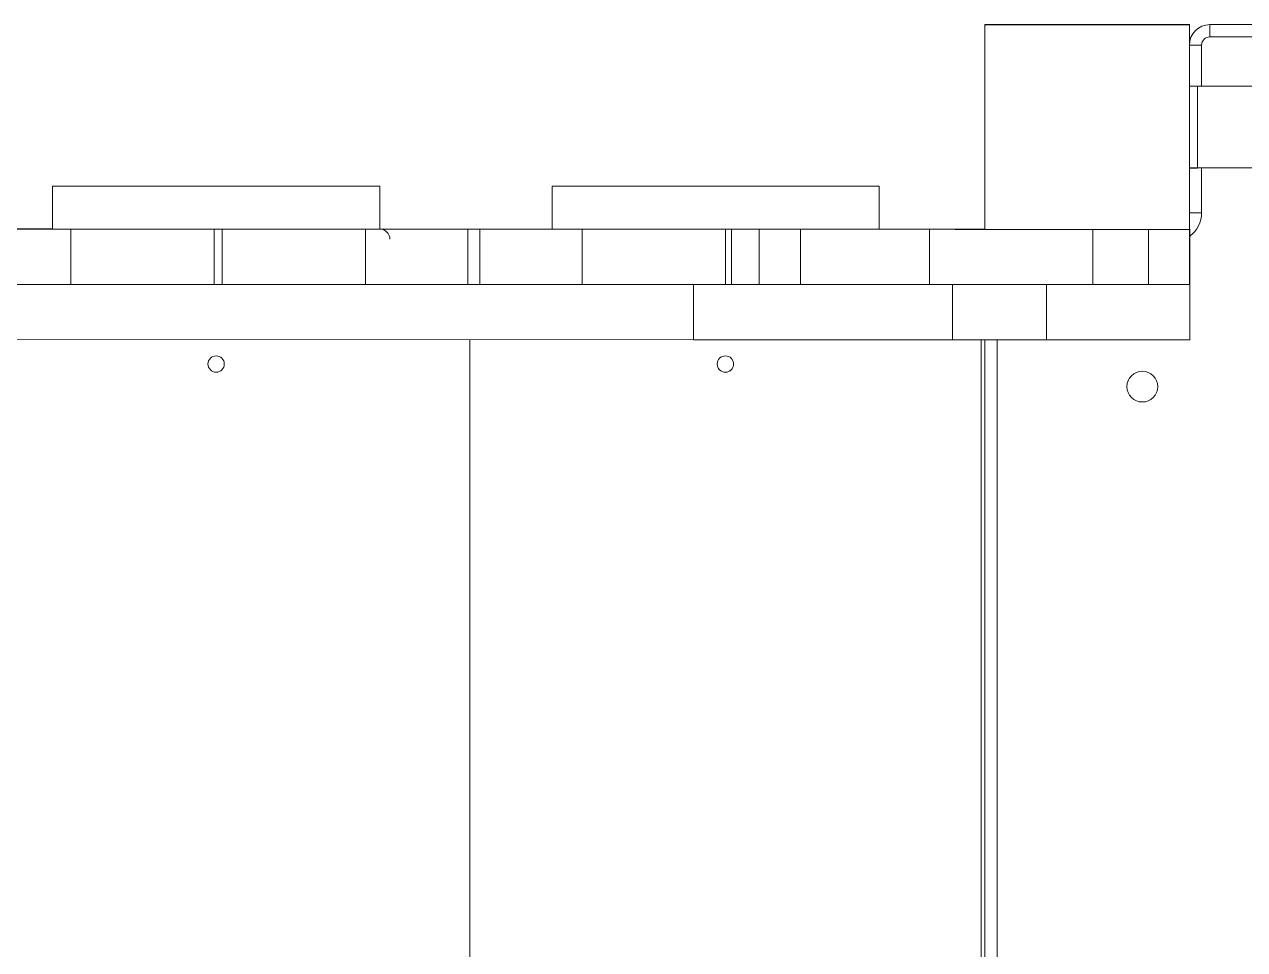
# Model space of a CAD drawing. Header units: millimetres. Extents: x -5713 to 5719, y -6024 to 5481.
# Drawn here: x -1532 to -935, y 2929 to 3381 of the extents above; entities that cross this region are included whole.
import ezdxf

# ---------------------------------------------------------------- set-up
doc = ezdxf.new("R2010")
doc.units = ezdxf.units.MM
doc.layers.add('DIKOM_ОБЪЕКТ', color=7, linetype='Continuous')

msp = doc.modelspace()

# ---------------------------------------------------------------- linework, layer by layer
at = {"layer": 'DIKOM_ОБЪЕКТ', "color": 7, "linetype": 'Continuous', "lineweight": 15}
for p, q in [((-1062.24, 3380.83), (-1062.24, 3381.06)), ((-962.24, 3381.06), (-1062.24, 3381.06)), ((-962.24, 3380.83), (-1062.24, 3380.83)), ((-1062.24, 3380.83), (-1062.24, 3280.83)), ((-962.24, 3380.83), (-962.24, 3381.06)), ((-962.24, 3371), (-962.24, 3381.06)), ((-962.24, 3280.83), (-962.24, 3380.83)), ((-952.24, 3380.93), (-952.24, 3380.93)), ((-633.24, 3380.93), (-952.24, 3380.93)), ((-952.24, 3380.93), (-633.24, 3380.93)), ((-962.24, 3350.85), (-962.24, 3370.93)), ((-962.24, 3370.93), (-962.24, 3370.93)), ((-956.24, 3370.93), (-956.24, 3350.85)), ((-633.24, 3374.93), (-952.24, 3374.93)), ((-633.24, 3350.85), (-962.24, 3350.85)), ((-958.24, 3350.85), (-962.24, 3350.85)), ((-962.24, 3350.85), (-962.24, 3350.84)), ((-958.24, 3350.84), (-962.24, 3350.84)), ((-958.24, 3350.85), (-958.24, 3350.84)), ((-958.24, 3350.85), (-958.24, 3350.85)), ((-962.24, 3310.85), (-511.44, 3310.85)), ((-958.24, 3310.84), (-962.24, 3310.84)), ((-962.24, 3288.93), (-962.24, 3310.84)), ((-958.24, 3310.84), (-958.24, 3310.85)), ((-956.24, 3310.85), (-956.24, 3288.93)), ((-1518.07, 3301.96), (-1518.07, 3280.96)), ((-1358.07, 3280.96), (-1358.07, 3301.96)), ((-1273.85, 3301.94), (-1273.85, 3280.94)), ((-1113.85, 3280.94), (-1113.85, 3301.94)), ((-962.24, 3288.93), (-962.24, 3288.93)), ((-1524.07, 3280.99), (-1524.07, 3280.98)), ((-1524.07, 3280.98), (-1524.07, 3280.99)), ((-1509.07, 3280.94), (-1509.07, 3280.94)), ((-1509.07, 3253.94), (-1509.07, 3280.94)), ((-1509.07, 3280.94), (-1509.07, 3253.94)), ((-1435.07, 3280.95), (-1439.07, 3280.95)), ((-1439.07, 3280.95), (-1439.07, 3253.95)), ((-1435.07, 3280.95), (-1435.07, 3253.95)), ((-1365.07, 3280.91), (-1365.07, 3280.94)), ((-1365.07, 3280.91), (-1365.07, 3253.91)), ((-1358.07, 3281), (-1357.37, 3281)), ((-1358.07, 3280.99), (-1358.07, 3280.98)), ((-1358.07, 3280.99), (-1358.07, 3280.99)), ((-1358.07, 3280.98), (-1358.07, 3280.98)), ((-1352.07, 3280.98), (-1352.07, 3280.99)), ((-1309.07, 3280.91), (-1315.07, 3280.91)), ((-1315.07, 3253.91), (-1315.07, 3280.91)), ((-1309.07, 3280.91), (-1309.07, 3253.91)), ((-1275.07, 3280.96), (-1275.07, 3280.96)), ((-1275.07, 3280.96), (-1275.07, 3280.96)), ((-1259.07, 3280.91), (-1259.07, 3280.91)), ((-1259.07, 3253.91), (-1259.07, 3280.91)), ((-1259.07, 3280.91), (-1259.07, 3253.91)), ((-1186.07, 3280.92), (-1189.07, 3280.92)), ((-1189.07, 3280.92), (-1189.07, 3253.92)), ((-1186.07, 3280.92), (-1186.07, 3253.92)), ((-1172.53, 3280.87), (-1172.53, 3253.87)), ((-1089.25, 3280.86), (-1152.35, 3280.87)), ((-1152.35, 3253.87), (-1152.35, 3280.87)), ((-1116.07, 3280.91), (-1116.07, 3280.91)), ((-1116.07, 3280.91), (-1116.07, 3280.9)), ((-1113.85, 3280.97), (-1092.07, 3280.97)), ((-1111.07, 3280.96), (-1113.85, 3280.96)), ((-1113.85, 3280.96), (-1111.07, 3280.96)), ((-1109.07, 3280.96), (-1113.85, 3280.96)), ((-1109.07, 3280.96), (-1113.85, 3280.96)), ((-1111.07, 3280.96), (-1111.07, 3280.96)), ((-1109.07, 3280.96), (-1109.07, 3280.96)), ((-1103.07, 3280.96), (-1103.07, 3280.96)), ((-1062.24, 3280.9), (-1090.07, 3280.9)), ((-1090.07, 3280.9), (-1062.24, 3280.9)), ((-1090.07, 3280.9), (-1090.07, 3280.9)), ((-1089.25, 3280.86), (-1089.25, 3253.86)), ((-1062.24, 3280.83), (-962.24, 3280.83)), ((-1009.43, 3253.85), (-1009.43, 3280.83)), ((-982.24, 3280.83), (-982.24, 3253.85)), ((-962.24, 3280.93), (-962.07, 3280.93)), ((-962.24, 3280.83), (-962.24, 3280.93)), ((-962.07, 3280.91), (-962.24, 3280.91)), ((-962.24, 3280.9), (-962.24, 3280.85)), ((-962.24, 3280.9), (-962.24, 3253.9)), ((-962.24, 3253.85), (-962.24, 3280.85)), ((-962.07, 3280.93), (-962.07, 3280.91)), ((-962.07, 3280.93), (-962.07, 3253.93)), ((-962.07, 3253.91), (-962.07, 3280.91)), ((-1204.62, 3253.88), (-1902.66, 3253.95)), ((-1509.07, 3253.94), (-1509.07, 3253.94)), ((-1501.07, 3253.95), (-1501.07, 3253.92)), ((-1501.07, 3253.92), (-1501.07, 3253.95)), ((-1435.07, 3253.95), (-1439.07, 3253.95)), ((-1435.07, 3253.92), (-1429.07, 3253.92)), ((-1309.07, 3253.91), (-1315.07, 3253.91)), ((-1259.07, 3253.91), (-1259.07, 3253.91)), ((-1252.07, 3253.92), (-1252.07, 3253.91)), ((-1252.07, 3253.91), (-1252.07, 3253.92)), ((-1204.62, 3226.88), (-1204.62, 3253.88)), ((-1186.07, 3253.92), (-1189.07, 3253.92)), ((-1186.07, 3253.9), (-1180.07, 3253.9)), ((-1089.25, 3253.86), (-1152.35, 3253.87)), ((-1078.09, 3226.87), (-1078.09, 3253.85)), ((-1032.07, 3253.85), (-1032.07, 3226.87)), ((-982.24, 3253.85), (-1009.43, 3253.85)), ((-962.24, 3253.91), (-962.07, 3253.91)), ((-962.24, 3253.9), (-962.24, 3253.85)), ((-962.07, 3253.88), (-962.24, 3253.88)), ((-962.07, 3253.93), (-962.07, 3253.91)), ((-962.07, 3253.91), (-962.07, 3253.88)), ((-962.07, 3226.91), (-962.07, 3253.91)), ((-962.07, 3226.88), (-962.07, 3253.88)), ((-1902.66, 3226.95), (-1204.62, 3226.88)), ((-1314.07, 3226.89), (-1314.07, 2634.93)), ((-1032.07, 3226.87), (-1078.09, 3226.87)), ((-1064.07, 2634.92), (-1064.07, 3226.87)), ((-1064.07, 2634.92), (-1064.07, 3226.87)), ((-1062.24, 2634.92), (-1062.24, 3226.87)), ((-1056.24, 3226.87), (-1056.24, 2634.92)), ((-962.07, 3226.88), (-962.07, 3226.91)), ((-992.74, 3203.95), (-992.74, 3203.95)), ((-977.74, 3203.92), (-977.74, 3203.92))]:
    msp.add_line(p, q, dxfattribs=at)
at = {"layer": 'DIKOM_ОБЪЕКТ', "color": 7, "linetype": 'Continuous', "lineweight": 15, "flags": 128}
for points in [[(-1025.74, 3380.94), (-1025.56, 3380.94), (-1025.01, 3380.94), (-1024.11, 3380.94), (-1022.9, 3380.94), (-1021.39, 3380.94), (-1019.63, 3380.94), (-1017.66, 3380.94), (-1015.56, 3380.94), (-1013.36, 3380.94), (-1011.13, 3380.94), (-1008.93, 3380.94), (-1006.82, 3380.94), (-1004.86, 3380.94), (-1003.1, 3380.94), (-1001.59, 3380.94), (-1000.37, 3380.94), (-999.47, 3380.94), (-998.93, 3380.94), (-998.74, 3380.94), (-998.93, 3380.94), (-999.47, 3380.94), (-1000.37, 3380.94), (-1001.59, 3380.94), (-1003.1, 3380.94), (-1004.86, 3380.94), (-1006.82, 3380.94), (-1008.93, 3380.94), (-1011.13, 3380.94), (-1013.36, 3380.94), (-1015.56, 3380.94), (-1017.66, 3380.94), (-1019.63, 3380.94), (-1021.39, 3380.94), (-1022.9, 3380.94), (-1024.11, 3380.94), (-1025.01, 3380.94), (-1025.56, 3380.94), (-1025.74, 3380.94)], [(-1017.24, 3381.05), (-1017.06, 3381.05), (-1016.51, 3381.05), (-1015.65, 3381.05), (-1014.54, 3381.05), (-1013.26, 3381.05), (-1011.9, 3381.05), (-1010.57, 3381.05), (-1009.36, 3381.05), (-1008.36, 3381.05), (-1007.66, 3381.05), (-1007.29, 3381.05), (-1007.29, 3381.05), (-1007.66, 3381.05), (-1008.36, 3381.05), (-1009.36, 3381.05), (-1010.57, 3381.05), (-1011.9, 3381.05), (-1013.26, 3381.05), (-1014.54, 3381.05), (-1015.65, 3381.05), (-1016.51, 3381.05), (-1017.06, 3381.05), (-1017.24, 3381.05)], [(-952.24, 3374.93), (-952.24, 3376.1), (-952.24, 3377.23), (-952.24, 3378.27), (-952.24, 3379.18), (-952.24, 3379.92), (-952.24, 3380.48), (-952.24, 3380.82), (-952.24, 3380.93)], [(-956.24, 3370.93), (-957.41, 3370.93), (-958.54, 3370.93), (-959.58, 3370.93), (-960.48, 3370.93), (-961.23, 3370.93), (-961.79, 3370.93), (-962.13, 3370.93), (-962.24, 3370.93)], [(-962.24, 3350.85), (-962.24, 3350.83), (-962.24, 3350.57), (-962.24, 3349.95), (-962.24, 3348.99), (-962.24, 3347.7), (-962.24, 3346.12), (-962.24, 3344.26), (-962.24, 3342.16), (-962.24, 3339.86), (-962.24, 3337.4), (-962.24, 3334.83), (-962.24, 3332.18), (-962.24, 3329.51), (-962.24, 3326.86), (-962.24, 3324.28), (-962.24, 3321.82), (-962.24, 3319.52), (-962.24, 3317.43), (-962.24, 3315.57), (-962.24, 3313.99), (-962.24, 3312.7), (-962.24, 3311.74), (-962.24, 3311.12), (-962.24, 3310.86), (-962.24, 3310.85)], [(-962.24, 3350.84), (-962.24, 3350.65), (-962.24, 3350.1), (-962.24, 3349.18), (-962.24, 3347.93), (-962.24, 3346.35), (-962.24, 3344.49), (-962.24, 3342.37), (-962.24, 3340.04), (-962.24, 3337.54), (-962.24, 3334.91), (-962.24, 3332.2), (-962.24, 3329.47), (-962.24, 3326.77), (-962.24, 3324.14), (-962.24, 3321.64), (-962.24, 3319.3), (-962.24, 3317.19), (-962.24, 3315.32), (-962.24, 3313.75), (-962.24, 3312.49), (-962.24, 3311.58), (-962.24, 3311.03), (-962.24, 3310.84)], [(-958.24, 3350.84), (-958.24, 3350.65), (-958.24, 3350.1), (-958.24, 3349.18), (-958.24, 3347.93), (-958.24, 3346.35), (-958.24, 3344.49), (-958.24, 3342.37), (-958.24, 3340.04), (-958.24, 3337.54), (-958.24, 3334.91), (-958.24, 3332.2), (-958.24, 3329.47), (-958.24, 3326.77), (-958.24, 3324.14), (-958.24, 3321.64), (-958.24, 3319.3), (-958.24, 3317.19), (-958.24, 3315.32), (-958.24, 3313.75), (-958.24, 3312.49), (-958.24, 3311.58), (-958.24, 3311.03), (-958.24, 3310.84)], [(-962.24, 3326.34), (-962.24, 3326.34), (-962.24, 3326.52), (-962.24, 3327.05), (-962.24, 3327.89), (-962.24, 3328.97), (-962.24, 3330.2), (-962.24, 3331.48), (-962.24, 3332.71), (-962.24, 3333.79), (-962.24, 3334.63), (-962.24, 3335.16), (-962.24, 3335.34), (-962.24, 3335.34)], [(-958.24, 3335.34), (-958.24, 3335.16), (-958.24, 3334.63), (-958.24, 3333.79), (-958.24, 3332.71), (-958.24, 3331.48), (-958.24, 3330.2), (-958.24, 3328.97), (-958.24, 3327.89), (-958.24, 3327.05), (-958.24, 3326.52), (-958.24, 3326.34), (-958.24, 3326.52), (-958.24, 3327.05), (-958.24, 3327.89), (-958.24, 3328.97), (-958.24, 3330.2), (-958.24, 3331.48), (-958.24, 3332.71), (-958.24, 3333.79), (-958.24, 3334.63), (-958.24, 3335.16), (-958.24, 3335.34)], [(-1518.07, 3301.96), (-1517.89, 3301.96), (-1517.36, 3301.96), (-1516.47, 3301.96), (-1515.23, 3301.97), (-1513.64, 3301.97), (-1511.72, 3301.97), (-1509.47, 3301.97), (-1506.9, 3301.97), (-1504.03, 3301.97), (-1500.85, 3301.97), (-1497.4, 3301.97), (-1493.69, 3301.97), (-1489.72, 3301.97), (-1485.52, 3301.97), (-1481.12, 3301.97), (-1476.52, 3301.97), (-1471.75, 3301.97), (-1466.82, 3301.97), (-1461.77, 3301.97), (-1456.62, 3301.97), (-1451.38, 3301.97), (-1446.08, 3301.97), (-1440.74, 3301.97), (-1435.4, 3301.97), (-1430.06, 3301.97), (-1424.76, 3301.97), (-1419.52, 3301.97), (-1414.37, 3301.97), (-1409.32, 3301.97), (-1404.4, 3301.97), (-1399.62, 3301.97), (-1395.02, 3301.97), (-1390.62, 3301.97), (-1386.42, 3301.97), (-1382.45, 3301.97), (-1378.74, 3301.97), (-1375.29, 3301.97), (-1372.11, 3301.97), (-1369.24, 3301.97), (-1366.67, 3301.97), (-1364.42, 3301.97), (-1362.5, 3301.97), (-1360.91, 3301.97), (-1359.67, 3301.96), (-1358.78, 3301.96), (-1358.25, 3301.96), (-1358.07, 3301.96), (-1358.25, 3301.96), (-1358.78, 3301.96), (-1359.67, 3301.96), (-1360.91, 3301.96), (-1362.5, 3301.96), (-1364.42, 3301.96), (-1366.67, 3301.96), (-1369.24, 3301.96), (-1372.11, 3301.96), (-1375.29, 3301.96), (-1378.74, 3301.96), (-1382.45, 3301.96), (-1386.42, 3301.95), (-1390.62, 3301.95), (-1395.02, 3301.95), (-1399.62, 3301.95), (-1404.4, 3301.95), (-1409.32, 3301.95), (-1414.37, 3301.95), (-1419.52, 3301.95), (-1424.76, 3301.95), (-1430.06, 3301.95), (-1435.4, 3301.95), (-1440.74, 3301.95), (-1446.08, 3301.95), (-1451.38, 3301.95), (-1456.62, 3301.95), (-1461.77, 3301.95), (-1466.82, 3301.95), (-1471.75, 3301.95), (-1476.52, 3301.95), (-1481.12, 3301.95), (-1485.52, 3301.95), (-1489.72, 3301.95), (-1493.69, 3301.96), (-1497.4, 3301.96), (-1500.85, 3301.96), (-1504.03, 3301.96), (-1506.9, 3301.96), (-1509.47, 3301.96), (-1511.72, 3301.96), (-1513.64, 3301.96), (-1515.23, 3301.96), (-1516.47, 3301.96), (-1517.36, 3301.96), (-1517.89, 3301.96), (-1518.07, 3301.96)], [(-1442.07, 3301.96), (-1441.89, 3301.96), (-1441.38, 3301.96), (-1440.56, 3301.96), (-1439.53, 3301.96), (-1438.37, 3301.96), (-1437.18, 3301.96), (-1436.07, 3301.96), (-1435.14, 3301.96), (-1434.47, 3301.96), (-1434.11, 3301.96), (-1434.11, 3301.96), (-1434.47, 3301.96), (-1435.14, 3301.96), (-1436.07, 3301.96), (-1437.18, 3301.96), (-1438.37, 3301.96), (-1439.53, 3301.96), (-1440.56, 3301.96), (-1441.38, 3301.96), (-1441.89, 3301.96), (-1442.07, 3301.96)], [(-1273.85, 3301.94), (-1273.67, 3301.94), (-1273.14, 3301.94), (-1272.25, 3301.94), (-1271.01, 3301.94), (-1269.42, 3301.94), (-1267.5, 3301.94), (-1265.25, 3301.94), (-1262.68, 3301.94), (-1259.8, 3301.94), (-1256.63, 3301.94), (-1253.18, 3301.94), (-1249.46, 3301.94), (-1245.5, 3301.94), (-1241.3, 3301.94), (-1236.9, 3301.95), (-1232.3, 3301.95), (-1227.52, 3301.95), (-1222.6, 3301.95), (-1217.55, 3301.95), (-1212.4, 3301.95), (-1207.16, 3301.95), (-1201.86, 3301.95), (-1196.52, 3301.95), (-1191.18, 3301.95), (-1185.84, 3301.95), (-1180.54, 3301.95), (-1175.3, 3301.95), (-1170.15, 3301.95), (-1165.1, 3301.95), (-1160.17, 3301.95), (-1155.4, 3301.95), (-1150.8, 3301.95), (-1146.4, 3301.94), (-1142.2, 3301.94), (-1138.23, 3301.94), (-1134.52, 3301.94), (-1131.07, 3301.94), (-1127.89, 3301.94), (-1125.02, 3301.94), (-1122.45, 3301.94), (-1120.2, 3301.94), (-1118.28, 3301.94), (-1116.69, 3301.94), (-1115.45, 3301.94), (-1114.56, 3301.94), (-1114.03, 3301.94), (-1113.85, 3301.94), (-1114.03, 3301.94), (-1114.56, 3301.94), (-1115.45, 3301.93), (-1116.69, 3301.93), (-1118.28, 3301.93), (-1120.2, 3301.93), (-1122.45, 3301.93), (-1125.02, 3301.93), (-1127.89, 3301.93), (-1131.07, 3301.93), (-1134.52, 3301.93), (-1138.23, 3301.93), (-1142.2, 3301.93), (-1146.4, 3301.93), (-1150.8, 3301.93), (-1155.4, 3301.93), (-1160.17, 3301.93), (-1165.1, 3301.93), (-1170.15, 3301.93), (-1175.3, 3301.93), (-1180.54, 3301.93), (-1185.84, 3301.93), (-1191.18, 3301.93), (-1196.52, 3301.93), (-1201.86, 3301.93), (-1207.16, 3301.93), (-1212.4, 3301.93), (-1217.55, 3301.93), (-1222.6, 3301.93), (-1227.52, 3301.93), (-1232.3, 3301.93), (-1236.9, 3301.93), (-1241.3, 3301.93), (-1245.5, 3301.93), (-1249.46, 3301.93), (-1253.18, 3301.93), (-1256.63, 3301.93), (-1259.8, 3301.93), (-1262.68, 3301.93), (-1265.25, 3301.93), (-1267.5, 3301.93), (-1269.42, 3301.93), (-1271.01, 3301.93), (-1272.25, 3301.93), (-1273.14, 3301.94), (-1273.67, 3301.94), (-1273.85, 3301.94)], [(-1197.85, 3301.94), (-1197.67, 3301.94), (-1197.15, 3301.94), (-1196.34, 3301.94), (-1195.31, 3301.94), (-1194.15, 3301.94), (-1192.96, 3301.94), (-1191.85, 3301.94), (-1190.92, 3301.94), (-1190.25, 3301.94), (-1189.89, 3301.94), (-1189.89, 3301.94), (-1190.25, 3301.94), (-1190.92, 3301.94), (-1191.85, 3301.94), (-1192.96, 3301.94), (-1194.15, 3301.94), (-1195.31, 3301.94), (-1196.34, 3301.94), (-1197.15, 3301.94), (-1197.67, 3301.94), (-1197.85, 3301.94)], [(-956.24, 3288.93), (-957.41, 3288.93), (-958.54, 3288.93), (-959.58, 3288.93), (-960.48, 3288.93), (-961.23, 3288.93), (-961.79, 3288.93), (-962.13, 3288.93), (-962.24, 3288.93)], [(-1509.07, 3280.94), (-1509.26, 3280.94), (-1509.83, 3280.94), (-1510.77, 3280.94), (-1512.09, 3280.94), (-1513.75, 3280.94), (-1515.77, 3280.94), (-1518.11, 3280.94), (-1520.77, 3280.94), (-1523.71, 3280.94), (-1526.93, 3280.94), (-1530.39, 3280.93), (-1534.07, 3280.93), (-1537.94, 3280.93), (-1541.97, 3280.93), (-1546.13, 3280.93), (-1550.39, 3280.93), (-1554.71, 3280.93), (-1559.07, 3280.93)], [(-1539.55, 3281.02), (-1531.55, 3281.02), (-1523.79, 3281.02), (-1518.07, 3281.02)], [(-1518.07, 3280.99), (-1519.13, 3280.99), (-1520.51, 3280.99), (-1521.73, 3280.99), (-1522.72, 3280.99), (-1523.46, 3280.99), (-1523.92, 3280.99), (-1524.07, 3280.99)], [(-1524.07, 3280.98), (-1523.92, 3280.98), (-1523.46, 3280.98), (-1522.72, 3280.98), (-1521.73, 3280.98), (-1520.51, 3280.98), (-1519.13, 3280.98), (-1518.11, 3280.98)], [(-1358.07, 3280.96), (-1358.07, 3280.96), (-1358.25, 3280.96), (-1358.78, 3280.96), (-1359.67, 3280.96), (-1360.91, 3280.96), (-1362.5, 3280.96), (-1364.42, 3280.96), (-1366.67, 3280.96), (-1369.24, 3280.96), (-1372.11, 3280.96), (-1375.29, 3280.96), (-1378.74, 3280.96), (-1382.45, 3280.96), (-1386.42, 3280.95), (-1390.62, 3280.95), (-1395.02, 3280.95), (-1399.62, 3280.95), (-1404.4, 3280.95), (-1409.32, 3280.95), (-1414.37, 3280.95), (-1419.52, 3280.95), (-1424.76, 3280.95), (-1430.06, 3280.95), (-1435.4, 3280.95), (-1440.74, 3280.95), (-1446.08, 3280.95), (-1451.38, 3280.95), (-1456.62, 3280.95), (-1461.77, 3280.95), (-1466.82, 3280.95), (-1471.75, 3280.95), (-1476.52, 3280.95), (-1481.12, 3280.95), (-1485.52, 3280.95), (-1489.72, 3280.95), (-1493.69, 3280.96), (-1497.4, 3280.96), (-1500.85, 3280.96), (-1504.03, 3280.96), (-1506.9, 3280.96), (-1509.47, 3280.96), (-1511.72, 3280.96), (-1513.64, 3280.96), (-1515.23, 3280.96), (-1516.47, 3280.96), (-1517.36, 3280.96), (-1517.89, 3280.96), (-1518.07, 3280.96), (-1518.07, 3280.96)], [(-1439.07, 3280.95), (-1444.06, 3280.95), (-1449.03, 3280.95), (-1453.95, 3280.95), (-1458.79, 3280.95), (-1463.53, 3280.95), (-1468.15, 3280.95), (-1472.62, 3280.95), (-1476.92, 3280.95), (-1481.02, 3280.95), (-1484.91, 3280.95), (-1488.57, 3280.95), (-1491.97, 3280.95), (-1495.11, 3280.95), (-1497.96, 3280.95), (-1500.51, 3280.95), (-1502.74, 3280.95), (-1504.66, 3280.94), (-1506.23, 3280.94), (-1507.47, 3280.94), (-1508.36, 3280.94), (-1508.89, 3280.94), (-1509.07, 3280.94)], [(-1365.07, 3280.94), (-1365.25, 3280.94), (-1365.78, 3280.94), (-1366.67, 3280.94), (-1367.91, 3280.94), (-1369.48, 3280.94), (-1371.4, 3280.95), (-1373.63, 3280.95), (-1376.18, 3280.95), (-1379.03, 3280.95), (-1382.17, 3280.95), (-1385.57, 3280.95), (-1389.23, 3280.95), (-1393.12, 3280.95), (-1397.23, 3280.95), (-1401.52, 3280.95), (-1405.99, 3280.95), (-1410.61, 3280.95), (-1415.35, 3280.95), (-1420.19, 3280.95), (-1425.11, 3280.95), (-1430.08, 3280.95), (-1435.07, 3280.95)], [(-1315.07, 3280.91), (-1319.43, 3280.91), (-1323.75, 3280.91), (-1328.01, 3280.91), (-1332.17, 3280.91), (-1336.2, 3280.91), (-1340.07, 3280.91), (-1343.75, 3280.91), (-1347.21, 3280.91), (-1350.43, 3280.91), (-1353.37, 3280.91), (-1356.03, 3280.91), (-1358.37, 3280.91), (-1360.39, 3280.91), (-1362.05, 3280.91), (-1363.37, 3280.91), (-1364.31, 3280.91), (-1364.88, 3280.91), (-1365.07, 3280.91)], [(-1352.07, 3280.99), (-1352.22, 3280.99), (-1352.68, 3280.99), (-1353.42, 3280.99), (-1354.41, 3280.99), (-1355.63, 3280.99), (-1357.01, 3280.99), (-1358.07, 3280.99)], [(-1358.02, 3280.98), (-1357.01, 3280.98), (-1355.63, 3280.98), (-1354.41, 3280.98), (-1353.42, 3280.98), (-1352.68, 3280.98), (-1352.22, 3280.98), (-1352.07, 3280.98)], [(-1357.37, 3281), (-1351.16, 3281), (-1344.98, 3281), (-1338.84, 3281), (-1332.78, 3281), (-1326.81, 3281), (-1320.96, 3281), (-1315.25, 3281), (-1309.7, 3281), (-1304.34, 3281), (-1299.18, 3281), (-1294.25, 3281), (-1289.55, 3281)], [(-1316.07, 3280.91), (-1315.89, 3280.91), (-1315.37, 3280.91), (-1314.56, 3280.91), (-1313.53, 3280.91), (-1312.37, 3280.91), (-1311.18, 3280.91), (-1310.07, 3280.91), (-1309.14, 3280.91), (-1308.47, 3280.91), (-1308.11, 3280.91), (-1308.11, 3280.91), (-1308.47, 3280.91), (-1309.14, 3280.91), (-1310.07, 3280.91), (-1311.18, 3280.91), (-1312.37, 3280.91), (-1313.53, 3280.91), (-1314.56, 3280.91), (-1315.37, 3280.91), (-1315.89, 3280.91), (-1316.07, 3280.91)], [(-1311.54, 3280.93), (-1311.36, 3280.92), (-1310.84, 3280.92), (-1310.03, 3280.92), (-1309, 3280.92), (-1307.83, 3280.92), (-1306.65, 3280.92), (-1305.54, 3280.92), (-1304.6, 3280.92), (-1303.93, 3280.92), (-1303.58, 3280.92), (-1303.58, 3280.93), (-1303.93, 3280.93), (-1304.6, 3280.93), (-1305.54, 3280.93), (-1306.65, 3280.93), (-1307.83, 3280.93), (-1309, 3280.93), (-1310.03, 3280.93), (-1310.84, 3280.93), (-1311.36, 3280.93), (-1311.54, 3280.93)], [(-1259.07, 3280.91), (-1259.26, 3280.91), (-1259.83, 3280.91), (-1260.77, 3280.91), (-1262.09, 3280.91), (-1263.75, 3280.91), (-1265.77, 3280.91), (-1268.11, 3280.91), (-1270.77, 3280.91), (-1273.72, 3280.91), (-1276.93, 3280.91), (-1280.39, 3280.91), (-1284.07, 3280.91), (-1287.94, 3280.91), (-1291.97, 3280.91), (-1296.13, 3280.91), (-1300.39, 3280.91), (-1304.71, 3280.91), (-1309.07, 3280.91)], [(-1289.55, 3281), (-1281.55, 3281), (-1273.85, 3280.99)], [(-1273.85, 3280.96), (-1274.46, 3280.96), (-1274.92, 3280.96), (-1275.07, 3280.96)], [(-1275.07, 3280.96), (-1274.92, 3280.96), (-1274.46, 3280.96), (-1273.85, 3280.96)], [(-1113.85, 3280.94), (-1113.85, 3280.94), (-1114.03, 3280.94), (-1114.56, 3280.94), (-1115.45, 3280.93), (-1116.69, 3280.93), (-1118.28, 3280.93), (-1120.2, 3280.93), (-1122.45, 3280.93), (-1125.02, 3280.93), (-1127.89, 3280.93), (-1131.07, 3280.93), (-1134.52, 3280.93), (-1138.23, 3280.93), (-1142.2, 3280.93), (-1146.4, 3280.93), (-1150.8, 3280.93), (-1155.4, 3280.93), (-1160.17, 3280.93), (-1165.1, 3280.93), (-1170.15, 3280.93), (-1175.3, 3280.93), (-1180.54, 3280.93), (-1185.84, 3280.93), (-1191.18, 3280.93), (-1196.52, 3280.93), (-1201.86, 3280.93), (-1207.16, 3280.93), (-1212.4, 3280.93), (-1217.55, 3280.93), (-1222.6, 3280.93), (-1227.52, 3280.93), (-1232.3, 3280.93), (-1236.9, 3280.93), (-1241.3, 3280.93), (-1245.5, 3280.93), (-1249.46, 3280.93), (-1253.18, 3280.93), (-1256.63, 3280.93), (-1259.8, 3280.93), (-1262.68, 3280.93), (-1265.25, 3280.93), (-1267.5, 3280.93), (-1269.42, 3280.93), (-1271.01, 3280.93), (-1272.25, 3280.93), (-1273.14, 3280.94), (-1273.67, 3280.94), (-1273.85, 3280.94), (-1273.85, 3280.94)], [(-1189.07, 3280.92), (-1194.06, 3280.92), (-1199.03, 3280.92), (-1203.95, 3280.92), (-1208.79, 3280.92), (-1213.53, 3280.92), (-1218.15, 3280.92), (-1222.62, 3280.92), (-1226.92, 3280.92), (-1231.02, 3280.92), (-1234.91, 3280.92), (-1238.57, 3280.92), (-1241.97, 3280.92), (-1245.11, 3280.92), (-1247.96, 3280.92), (-1250.51, 3280.92), (-1252.74, 3280.92), (-1254.66, 3280.92), (-1256.23, 3280.92), (-1257.47, 3280.92), (-1258.36, 3280.92), (-1258.89, 3280.91), (-1259.07, 3280.91)], [(-1116.07, 3280.91), (-1116.25, 3280.91), (-1116.78, 3280.92), (-1117.67, 3280.92), (-1118.91, 3280.92), (-1120.48, 3280.92), (-1122.4, 3280.92), (-1124.63, 3280.92), (-1127.18, 3280.92), (-1130.03, 3280.92), (-1133.17, 3280.92), (-1136.57, 3280.92), (-1140.23, 3280.92), (-1144.12, 3280.92), (-1148.23, 3280.92), (-1152.52, 3280.92), (-1156.99, 3280.92), (-1161.61, 3280.92), (-1166.35, 3280.92), (-1171.19, 3280.92), (-1176.11, 3280.92), (-1181.08, 3280.92), (-1186.07, 3280.92)], [(-1152.35, 3280.87), (-1155.83, 3280.87), (-1159.01, 3280.87), (-1161.87, 3280.87), (-1164.41, 3280.87), (-1166.62, 3280.87), (-1168.49, 3280.87), (-1170.01, 3280.87), (-1171.17, 3280.87), (-1171.98, 3280.87), (-1172.43, 3280.87), (-1172.52, 3280.87), (-1172.24, 3280.88), (-1171.6, 3280.88), (-1170.61, 3280.88), (-1169.26, 3280.88), (-1167.56, 3280.88), (-1165.51, 3280.88)], [(-1165.51, 3280.88), (-1160.04, 3280.88), (-1154.91, 3280.88), (-1150.11, 3280.88), (-1145.65, 3280.89), (-1141.53, 3280.89), (-1137.76, 3280.89), (-1134.33, 3280.89), (-1131.25, 3280.89), (-1128.52, 3280.9), (-1126.14, 3280.9), (-1124.11, 3280.9), (-1122.44, 3280.9)], [(-1131.92, 3280.88), (-1131.74, 3280.88), (-1131.22, 3280.88), (-1130.41, 3280.88), (-1129.38, 3280.88), (-1128.22, 3280.88), (-1127.03, 3280.88), (-1125.92, 3280.88), (-1124.99, 3280.88), (-1124.32, 3280.88), (-1123.96, 3280.88), (-1123.96, 3280.88), (-1124.32, 3280.88), (-1124.99, 3280.88), (-1125.92, 3280.88), (-1127.03, 3280.88), (-1128.22, 3280.88), (-1129.38, 3280.88), (-1130.41, 3280.88), (-1131.22, 3280.88), (-1131.74, 3280.88), (-1131.92, 3280.88)], [(-1122.44, 3280.9), (-1122.08, 3280.9), (-1121.38, 3280.9), (-1120.37, 3280.9), (-1119.09, 3280.9), (-1117.57, 3280.9), (-1115.87, 3280.9), (-1114.05, 3280.9), (-1112.18, 3280.9), (-1110.31, 3280.9), (-1108.53, 3280.9), (-1106.88, 3280.9)], [(-1090.07, 3280.9), (-1093.2, 3280.9), (-1096.29, 3280.9), (-1099.29, 3280.9), (-1102.15, 3280.9), (-1104.84, 3280.9), (-1107.31, 3280.9), (-1109.53, 3280.9), (-1111.47, 3280.9), (-1113.09, 3280.9), (-1114.38, 3280.9), (-1115.31, 3280.9), (-1115.88, 3280.91), (-1116.07, 3280.91)], [(-1111.07, 3280.96), (-1109.51, 3280.96), (-1108.01, 3280.96), (-1106.63, 3280.96), (-1105.41, 3280.96), (-1104.42, 3280.96), (-1103.68, 3280.96), (-1103.22, 3280.96), (-1103.07, 3280.96)], [(-1103.07, 3280.96), (-1103.22, 3280.96), (-1103.68, 3280.96), (-1104.42, 3280.96), (-1105.41, 3280.96), (-1106.63, 3280.96), (-1108.01, 3280.96), (-1109.51, 3280.96), (-1111.07, 3280.96)], [(-1106.88, 3280.9), (-1104.99, 3280.9), (-1103.01, 3280.9), (-1100.97, 3280.9), (-1098.86, 3280.9), (-1096.71, 3280.9), (-1094.52, 3280.9), (-1092.3, 3280.9), (-1090.07, 3280.9)], [(-1095.23, 3280.89), (-1095.05, 3280.89), (-1094.54, 3280.89), (-1093.73, 3280.89), (-1092.69, 3280.89), (-1091.53, 3280.89), (-1090.34, 3280.89), (-1089.23, 3280.89), (-1088.3, 3280.89), (-1087.63, 3280.89), (-1087.28, 3280.89), (-1087.28, 3280.89), (-1087.63, 3280.89), (-1088.3, 3280.89), (-1089.23, 3280.89), (-1090.34, 3280.89), (-1091.53, 3280.89), (-1092.69, 3280.89), (-1093.73, 3280.89), (-1094.54, 3280.89), (-1095.05, 3280.89), (-1095.23, 3280.89)], [(-1092.07, 3280.97), (-1088.71, 3280.97), (-1085.39, 3280.97), (-1082.16, 3280.97), (-1079.05, 3280.97), (-1076.11, 3280.97), (-1073.37, 3280.97), (-1070.86, 3280.97), (-1068.62, 3280.97), (-1066.67, 3280.97), (-1065.04, 3280.97), (-1063.75, 3280.97), (-1062.82, 3280.97), (-1062.26, 3280.97), (-1062.24, 3280.97)], [(-1062.24, 3280.85), (-1067.22, 3280.85), (-1072.14, 3280.85), (-1076.82, 3280.85), (-1081.24, 3280.86), (-1085.39, 3280.86), (-1089.25, 3280.86)], [(-1083.76, 3280.91), (-1083.59, 3280.91), (-1083.07, 3280.91), (-1082.26, 3280.91), (-1081.23, 3280.91), (-1080.06, 3280.91), (-1078.87, 3280.91), (-1077.76, 3280.91), (-1076.83, 3280.91), (-1076.16, 3280.91), (-1075.81, 3280.91), (-1075.81, 3280.91), (-1076.16, 3280.91), (-1076.83, 3280.91), (-1077.76, 3280.91), (-1078.87, 3280.91), (-1080.06, 3280.91), (-1081.23, 3280.91), (-1082.26, 3280.91), (-1083.07, 3280.91), (-1083.59, 3280.91), (-1083.76, 3280.91)], [(-1559.07, 3253.93), (-1554.71, 3253.93), (-1550.39, 3253.93), (-1546.13, 3253.93), (-1541.97, 3253.93), (-1537.94, 3253.93), (-1534.07, 3253.93), (-1530.39, 3253.93), (-1526.93, 3253.94), (-1523.71, 3253.94), (-1520.77, 3253.94), (-1518.11, 3253.94), (-1515.77, 3253.94), (-1513.75, 3253.94), (-1512.09, 3253.94), (-1510.77, 3253.94), (-1509.83, 3253.94), (-1509.26, 3253.94), (-1509.07, 3253.94)], [(-1439.07, 3253.95), (-1444.06, 3253.95), (-1449.03, 3253.95), (-1453.95, 3253.95), (-1458.79, 3253.95), (-1463.53, 3253.95), (-1468.15, 3253.95), (-1472.62, 3253.95), (-1476.92, 3253.95), (-1481.02, 3253.95), (-1484.91, 3253.95), (-1488.57, 3253.95), (-1491.97, 3253.95), (-1495.11, 3253.95), (-1497.96, 3253.95), (-1500.51, 3253.95), (-1502.74, 3253.95), (-1504.66, 3253.94), (-1506.23, 3253.94), (-1507.47, 3253.94), (-1508.36, 3253.94), (-1508.89, 3253.94), (-1509.07, 3253.94)], [(-1501.07, 3253.92), (-1500.89, 3253.92), (-1500.33, 3253.92), (-1499.42, 3253.92), (-1498.14, 3253.92), (-1496.51, 3253.92), (-1494.53, 3253.92), (-1492.23, 3253.92), (-1489.6, 3253.92), (-1486.67, 3253.92), (-1483.45, 3253.92), (-1479.96, 3253.92), (-1476.22, 3253.92), (-1472.25, 3253.92), (-1468.07, 3253.92), (-1463.71, 3253.92), (-1459.18, 3253.92), (-1454.52, 3253.92), (-1449.76, 3253.92), (-1444.91, 3253.92), (-1440, 3253.92), (-1435.07, 3253.92)], [(-1365.07, 3253.94), (-1365.25, 3253.94), (-1365.78, 3253.94), (-1366.67, 3253.94), (-1367.91, 3253.94), (-1369.48, 3253.94), (-1371.4, 3253.95), (-1373.63, 3253.95), (-1376.18, 3253.95), (-1379.03, 3253.95), (-1382.17, 3253.95), (-1385.57, 3253.95), (-1389.23, 3253.95), (-1393.12, 3253.95), (-1397.23, 3253.95), (-1401.52, 3253.95), (-1405.99, 3253.95), (-1410.61, 3253.95), (-1415.35, 3253.95), (-1420.19, 3253.95), (-1425.11, 3253.95), (-1430.08, 3253.95), (-1435.07, 3253.95)], [(-1429.07, 3253.92), (-1424.14, 3253.92), (-1419.23, 3253.92), (-1414.38, 3253.92), (-1409.62, 3253.92), (-1404.96, 3253.92), (-1400.43, 3253.92), (-1396.07, 3253.92), (-1391.89, 3253.92), (-1387.92, 3253.92), (-1384.18, 3253.92), (-1380.69, 3253.92), (-1377.47, 3253.92), (-1374.54, 3253.92), (-1371.91, 3253.92), (-1369.61, 3253.92), (-1367.63, 3253.92), (-1366, 3253.92), (-1365.07, 3253.92)], [(-1365.07, 3253.91), (-1364.88, 3253.91), (-1364.31, 3253.91), (-1363.37, 3253.91), (-1362.05, 3253.91), (-1360.39, 3253.91), (-1358.37, 3253.91), (-1356.03, 3253.91), (-1353.37, 3253.91), (-1350.43, 3253.91), (-1347.21, 3253.91), (-1343.75, 3253.91), (-1340.07, 3253.91), (-1336.2, 3253.91), (-1332.17, 3253.91), (-1328.01, 3253.91), (-1323.75, 3253.91), (-1319.43, 3253.91), (-1315.07, 3253.91)], [(-1309.07, 3253.91), (-1304.71, 3253.91), (-1300.39, 3253.91), (-1296.13, 3253.91), (-1291.97, 3253.91), (-1287.94, 3253.91), (-1284.07, 3253.91), (-1280.39, 3253.91), (-1276.93, 3253.91), (-1273.72, 3253.91), (-1270.77, 3253.91), (-1268.11, 3253.91), (-1265.77, 3253.91), (-1263.75, 3253.91), (-1262.09, 3253.91), (-1260.77, 3253.91), (-1259.83, 3253.91), (-1259.26, 3253.91), (-1259.07, 3253.91)], [(-1189.07, 3253.92), (-1194.06, 3253.92), (-1199.03, 3253.92), (-1203.95, 3253.92), (-1208.79, 3253.92), (-1213.53, 3253.92), (-1218.15, 3253.92), (-1222.62, 3253.92), (-1226.92, 3253.92), (-1231.02, 3253.92), (-1234.91, 3253.92), (-1238.57, 3253.92), (-1241.97, 3253.92), (-1245.11, 3253.92), (-1247.96, 3253.92), (-1250.51, 3253.92), (-1252.74, 3253.92), (-1254.66, 3253.92), (-1256.23, 3253.92), (-1257.47, 3253.92), (-1258.36, 3253.92), (-1258.89, 3253.91), (-1259.07, 3253.91)], [(-1252.07, 3253.91), (-1251.89, 3253.91), (-1251.33, 3253.91), (-1250.42, 3253.91), (-1249.14, 3253.91), (-1247.51, 3253.9), (-1245.53, 3253.9), (-1243.23, 3253.9), (-1240.6, 3253.9), (-1237.67, 3253.9), (-1234.45, 3253.9), (-1230.96, 3253.9), (-1227.22, 3253.9), (-1223.25, 3253.9), (-1219.07, 3253.9), (-1214.71, 3253.9), (-1210.18, 3253.9), (-1205.52, 3253.9), (-1200.76, 3253.9), (-1195.91, 3253.9), (-1191, 3253.9), (-1186.07, 3253.9)], [(-1171.73, 3253.87), (-1176.37, 3253.87), (-1183.74, 3253.87), (-1190.91, 3253.87), (-1197.87, 3253.87), (-1204.62, 3253.88)], [(-1172.53, 3253.92), (-1176.11, 3253.92), (-1181.08, 3253.92), (-1186.07, 3253.92)], [(-1180.07, 3253.9), (-1175.14, 3253.9), (-1172.53, 3253.9)], [(-1172.53, 3253.87), (-1172.43, 3253.87), (-1171.98, 3253.87), (-1171.17, 3253.87), (-1170.01, 3253.87), (-1168.49, 3253.87), (-1166.62, 3253.87), (-1164.41, 3253.87), (-1161.87, 3253.87), (-1159.01, 3253.87), (-1155.83, 3253.87), (-1152.35, 3253.87)], [(-1089.25, 3253.86), (-1085.39, 3253.86), (-1081.24, 3253.86), (-1076.82, 3253.85), (-1072.14, 3253.85), (-1067.22, 3253.85), (-1062.09, 3253.85), (-1056.75, 3253.85), (-1051.24, 3253.85), (-1045.56, 3253.85), (-1039.75, 3253.85), (-1033.83, 3253.85), (-1027.81, 3253.85), (-1021.72, 3253.85), (-1015.58, 3253.85), (-1009.43, 3253.85)], [(-982.24, 3253.85), (-979.4, 3253.85), (-976.61, 3253.85), (-973.93, 3253.85), (-971.43, 3253.85), (-969.14, 3253.85), (-967.13, 3253.85), (-965.42, 3253.85), (-964.05, 3253.85), (-963.05, 3253.85), (-962.45, 3253.85), (-962.24, 3253.85)], [(-1204.62, 3226.88), (-1197.87, 3226.87), (-1190.91, 3226.87), (-1183.74, 3226.87), (-1176.37, 3226.87), (-1168.83, 3226.87), (-1161.12, 3226.87), (-1153.25, 3226.87), (-1145.25, 3226.87), (-1137.13, 3226.87), (-1128.9, 3226.87), (-1120.57, 3226.87), (-1112.17, 3226.87), (-1103.71, 3226.87), (-1095.19, 3226.87), (-1086.65, 3226.87), (-1078.09, 3226.87)], [(-1032.07, 3226.87), (-1027.08, 3226.87), (-1022.11, 3226.87), (-1017.19, 3226.87), (-1012.35, 3226.87), (-1007.61, 3226.87), (-1002.99, 3226.87), (-998.52, 3226.87), (-994.23, 3226.87), (-990.12, 3226.87), (-986.23, 3226.87), (-982.57, 3226.87), (-979.17, 3226.87), (-976.03, 3226.87), (-973.18, 3226.87), (-970.63, 3226.87), (-968.4, 3226.88), (-966.48, 3226.88), (-964.91, 3226.88), (-963.67, 3226.88), (-962.78, 3226.88), (-962.25, 3226.88), (-962.07, 3226.88)]]:
    msp.add_lwpolyline(points, dxfattribs=at)
at = {"layer": 'DIKOM_ОБЪЕКТ', "color": 7, "linetype": 'Continuous', "lineweight": 15}
for centre, radius in [((-1438.07, 3214.98), 4), ((-1189.07, 3214.96), 4), ((-985.24, 3203.93), 7.5)]:
    msp.add_circle(centre, radius, dxfattribs=at)
for centre, radius, start, end in [((-952.24, 3370.93), 10, 90, 179.99999), ((-952.24, 3370.93), 10, 90, 179.99999), ((-952.24, 3370.93), 4, 90, 179.99999), ((-970.24, 3288.93), 14, 305.71054, 359.99999), ((-1358.07, 3275.99), 5, 359.99999, 90), ((-1438.07, 3214.99), 4, 179.88717, 359.88717), ((-1189.07, 3214.96), 4, 179.88717, 359.88717), ((-985.24, 3203.93), 7.5, 359.99999, 179.88717)]:
    msp.add_arc(centre, radius, start, end, dxfattribs=at)

doc.saveas('drawing.dxf')
